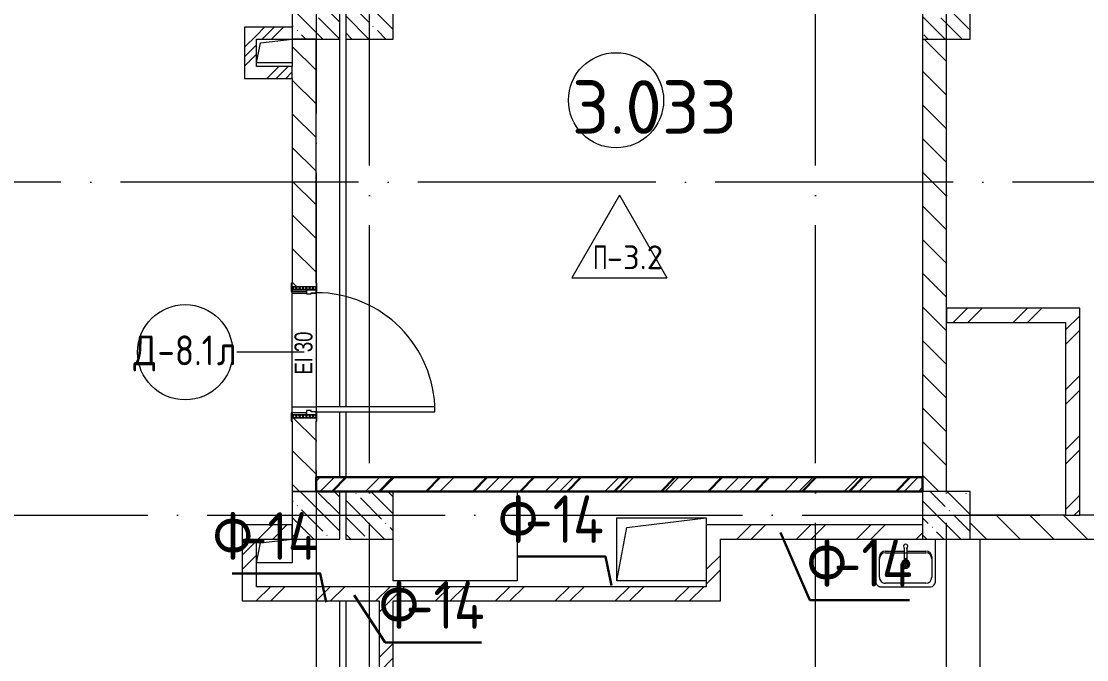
# Model space of a CAD drawing. Header units: millimetres. Extents: x -592259 to 288321, y -552984 to 293768.
# Drawn here: x 139175 to 148132, y -231444 to -226081 of the extents above; entities that cross this region are included whole.
import ezdxf

# ---------------------------------------------------------------- set-up
doc = ezdxf.new("R2010")
doc.units = ezdxf.units.MM
doc.linetypes.add('ADSK_Линия сетки', pattern=[2500, 2000, -250, 0, -250])
for name, color, linetype, lineweight in [('0.2) Кирпич 6 вып', 30, 'Continuous', 30), ('2.2)Фарх остаток.', 1, 'Continuous', 30), ('A-AREA-____-IDEN', 250, 'Continuous', 9), ('A-DETL-GENF-OTLN', 250, 'Continuous', 5), ('A-DOOR-____-IDEN', 250, 'Continuous', 9), ('A-DOOR-____-MCUT', 250, 'Continuous', 5), ('A-DOOR-____-OTLN', 250, 'Continuous', 5), ('A-DOOR-FRAM-MCUT', 250, 'Continuous', 5), ('A-DOOR-FRAM-OTLN', 250, 'Continuous', 5), ('A-FLOR-____-IDEN', 250, 'Continuous', 9), ('A-FLOR-____-OTLN', 250, 'Continuous', 9), ('A-GLAZ-____-OTLN', 250, 'Continuous', 5), ('A-WALL-____-MCUT', 250, 'Continuous', 13), ('A-WALL-____-PATT', 250, 'Continuous', 13), ('I-WALL-____-OTLN', 250, 'Continuous', 9), ('P-SANR-FIXT-OTLN', 250, 'Continuous', 9), ('S-COLS-____-MCUT', 250, 'Continuous', 25), ('S-COLS-____-OTLN', 250, 'Continuous', 9), ('S-GRID-____-OTLN', 250, 'Continuous', 9)]:
    doc.layers.add(name, color=color, linetype=linetype, lineweight=lineweight)
doc.styles.add('Arial Narrow', font='ARIALN.TTF', dxfattribs={"width": 0.9, "height": 150})
doc.styles.add('GOST Common_1', font='', dxfattribs={"width": 0.9, "height": 250})
doc.styles.add('ISOCPEUR_2', font='isocpeur.ttf', dxfattribs={"height": 160})
doc.styles.add('ISOCPEUR_4', font='isocpeur.ttf', dxfattribs={"height": 300})
doc.styles.get('GOST Common_1').set_extended_font_data('GOST Common')
pattern_1 = [(135, (28052.9, -258555.93), (-141.42136, -141.42136), [])]
pattern_2 = [(45, (28052.9, -258555.93), (-251.4472, 251.4472), []), (45, (28052.9, -258174.93), (-251.4472, 251.4472), [])]
pattern_3 = [(135, (28052.9, -258555.93), (-142.5612, -142.5612), []), (135, (28195.47, -258555.93), (-142.5612, -142.5612), [252.016, -50.403, 3.353, -47.05])]
pattern_4 = [(45, (28052.9, -258555.93), (-224.5064, 224.5064), []), (45, (28132.28, -258555.93), (0, 449.0128), []), (45, (27973.53, -258555.93), (0, 449.0128), [])]

# ---------------------------------------------------------------- blocks, each defined once
blk = doc.blocks.new('Дверь_СКБ_1Ст_Внутренняя - Д-8_1л_1100x2100h_Кабинет директора_ Канцелярия_ Бухгалтерия_ Кабинеты заместителей директора_ Кабинет организатора внеклассной и внешкольной работы-42637167-АР1_Маркировочный план 3 этажа секция 2_3')
at = {"layer": 'A-DOOR-____-OTLN'}
h = blk.add_hatch(dxfattribs=at)
h.set_pattern_fill('FP_9', color=256, style=0, pattern_type=2)
h.set_pattern_definition([(135, (1751.41, 164.685), (-14.14214, -14.14214), []), (225, (1751.41, 164.685), (14.14214, -14.14214), [])])
h.paths.add_polyline_path([(562.5, 100), (537.5, 100), (537.5, -100), (562.5, -100)])
at = {"layer": 'A-DOOR-FRAM-OTLN'}
h = blk.add_hatch(dxfattribs=at)
h.set_pattern_fill('FP_10', color=256, style=0, pattern_type=2)
h.set_pattern_definition([(45, (-371.384, 164.685), (-14.1421, 14.1421), []), (135, (-371.384, 164.685), (-14.1421, -14.1421), [])])
h.paths.add_polyline_path([(-512.5, -92.9), (-512.5, 100), (-537.5, 100), (-537.5, -100), (-512.5, -100)])
at = {"layer": 'A-DOOR-____-MCUT'}
for p, q in [((512.5, 1100), (472.5, 1100)), ((472.5, 1100), (472.5, 100)), ((512.5, 100), (512.5, 1100)), ((472.5, 100), (512.5, 100))]:
    blk.add_line(p, q, dxfattribs=at)
at = {"layer": 'A-DOOR-____-OTLN'}
blk.add_arc((512.5, 100), 1000, 90, 180, dxfattribs=at)
at = {"layer": 'A-DOOR-FRAM-MCUT'}
for p, q in [((-497.5, 108), (-567.5, 108)), ((-567.5, 108), (-567.5, 100)), ((-567.5, 100), (-497.5, 100)), ((-512.5, 100), (-537.5, 100)), ((-537.5, 100), (-537.5, -100)), ((-487.5, 100), (-512.5, 100)), ((-512.5, 100), (-512.5, 20)), ((-512.5, -100), (-512.5, 100)), ((-497.5, 100), (-512.5, 100)), ((-512.5, 100), (-512.5, 99)), ((-512.5, 99), (-497.5, 99)), ((-497.5, 100), (-497.5, 108)), ((-497.5, 99), (-497.5, 100)), ((-487.5, 60), (-487.5, 100)), ((512.5, 100), (512.5, 60)), ((537.5, 100), (512.5, 100)), ((592.5, 108), (522.5, 108)), ((522.5, 108), (522.5, 100)), ((537.5, 100), (522.5, 100)), ((522.5, 100), (522.5, 99)), ((522.5, 100), (592.5, 100)), ((522.5, 99), (537.5, 99)), ((537.5, 20), (537.5, 100)), ((562.5, 100), (537.5, 100)), ((537.5, 100), (537.5, -100)), ((537.5, 99), (537.5, 100)), ((562.5, -100), (562.5, 100)), ((592.5, 100), (592.5, 108)), ((-512.5, 20), (-477.5, 20)), ((-497.5, 20), (-512.5, 20)), ((-512.5, 20), (-512.5, -100)), ((-497.5, -100), (-497.5, 20)), ((-477.5, 60), (-487.5, 60)), ((-477.5, 20), (-477.5, 60)), ((512.5, 60), (502.5, 60)), ((502.5, 60), (502.5, 20)), ((502.5, 20), (537.5, 20)), ((537.5, 20), (522.5, 20)), ((522.5, 20), (522.5, -100)), ((537.5, -100), (537.5, 20)), ((-497.5, -100), (-567.5, -100)), ((-567.5, -100), (-567.5, -108)), ((-567.5, -108), (-497.5, -108)), ((-537.5, -100), (-512.5, -100)), ((-512.5, -100), (-497.5, -100)), ((-497.5, -108), (-497.5, -100)), ((522.5, -100), (537.5, -100)), ((592.5, -100), (522.5, -100)), ((522.5, -100), (522.5, -108)), ((522.5, -108), (592.5, -108)), ((537.5, -100), (562.5, -100)), ((592.5, -108), (592.5, -100))]:
    blk.add_line(p, q, dxfattribs=at)
blk = doc.blocks.new('Раковина_АИ_3D_Рен_МГН_Santek Neo 50 - Раковина 500x400x170-V72-АР1_Маркировочный план 3 этажа секция 2_3')
at = {"layer": 'P-SANR-FIXT-OTLN', "lineweight": 5}
for p, q in [((-250, 25), (-250, -335)), ((250, -335), (250, 25)), ((-170, -75), (-10, -75)), ((-10, -167), (-10, -49.9)), ((10, -50), (10, -167)), ((10, -75), (170, -75)), ((-220, -295), (-220, -125)), ((-220, -295), (-220, -139.7)), ((-170, -89.7), (170, -89.7)), ((-10, -167), (10, -167)), ((-5.9, -137), (-7, -137)), ((-7, -137), (-7, -137)), ((-5.9, -137), (5.9, -137)), ((0, -150), (0, -220)), ((7, -137), (5.9, -137)), ((7, -137), (7, -137)), ((220, -125), (220, -295)), ((220, -139.7), (220, -295)), ((35, -185), (-35, -185)), ((170, -345), (-170, -345)), ((170, -345), (-170, -345)), ((-210, -375), (210, -375))]:
    blk.add_line(p, q, dxfattribs=at)
for centre, radius, start, end in [((-170, -125), 50, 90, 180), ((0, -35), 18, 360, 180), ((0, -35), 18, 180, 250.80897), ((0, -35), 18, 289.19103, 360), ((0, -35), 18, 295.19321, 300), ((0, -35), 18, 309.99941, 315), ((0, -35), 18, 324.99969, 330), ((170, -125), 50, 0, 90), ((-170, -139.7), 50, 90, 180), ((0, -185), 35, 0, 180), ((0, -185), 35, 106.67272, 180), ((0, -185), 23, 360, 180), ((0, -185), 23, 115.32987, 180), ((0, -185), 23, 360, 64.67013), ((0, -185), 35, 0, 73.32728), ((170, -139.7), 50, 0, 90), ((0, -185), 35, 180, 0), ((0, -185), 35, 180, 360), ((0, -185), 23, 180, 360), ((0, -185), 23, 180, 360), ((-210, -335), 40, 180, 270), ((-170, -295), 50, 180, 270), ((-170, -295), 50, 180, 270), ((170, -295), 50, 270, 0), ((170, -295), 50, 270, 0), ((210, -335), 40, 270, 0)]:
    blk.add_arc(centre, radius, start, end, dxfattribs=at)
for points in [[(-6.2, -51.9), (-6.1, -51.9), (-6, -52), (-5.9, -52)], [(5.9, -52), (6, -52), (6.1, -51.9), (6.2, -51.9)]]:
    blk.add_open_spline(points, degree=3, dxfattribs=at)
blk = doc.blocks.new('Сифон Orio для МГН - Сифон бутылочный-V73-АР1_Маркировочный план 3 этажа секция 2_3')
at = {"layer": 'P-SANR-FIXT-OTLN', "lineweight": 5}
for start, end in [(90, 233.74325), (165, 233.74325), (165, 233.74325), (165, 180), (105, 135), (105, 135), (306.25675, 90), (345, 75), (345, 75), (45, 75), (345, 15), (195, 233.74325), (306.25675, 315), (306.25675, 315), (306.25675, 315)]:
    blk.add_arc((0, 0), 16, start, end, dxfattribs=at)
blk = doc.blocks.new('BSC_Колонна _Прямоугольная - 400x400-31342009-АР1_Маркировочный план 3 этажа секция 2_3')
at = {"layer": 'S-COLS-____-OTLN', "lineweight": 5}
h = blk.add_hatch(dxfattribs=at)
h.set_pattern_fill('FP_59', color=256, style=0, pattern_type=2)
h.set_pattern_definition([(135, (-114049.98, -28325), (-142.5612, -142.5612), []), (135, (-113907.42, -28325), (-142.5612, -142.5612), [252.016, -50.403, 3.353, -47.05])])
h.paths.add_polyline_path([(-200, -200), (200, -200), (200, 200), (-200, 200), (-200, -20)])
at = {"layer": 'S-COLS-____-MCUT', "lineweight": 5}
for p, q in [((200, 200), (-200, 200)), ((-200, 200), (-200, -200)), ((200, -200), (200, 200)), ((-200, -200), (200, -200))]:
    blk.add_line(p, q, dxfattribs=at)
blk = doc.blocks.new('BSC_Колонна _Прямоугольная - 400x400-V87-АР1_Маркировочный план 3 этажа секция 2_3')
at = {"layer": 'S-COLS-____-OTLN', "lineweight": 5}
h = blk.add_hatch(dxfattribs=at)
h.set_pattern_fill('FP_62', color=256, style=0, pattern_type=2)
h.set_pattern_definition([(135, (-114049.98, -32525), (-142.5612, -142.5612), []), (135, (-113907.42, -32525), (-142.5612, -142.5612), [252.016, -50.403, 3.353, -47.05])])
h.paths.add_polyline_path([(200, -200), (200, 200), (-200, 200), (-200, -200)])
at = {"layer": 'S-COLS-____-MCUT', "lineweight": 5}
for p, q in [((200, 200), (-200, 200)), ((-200, 200), (-200, -200)), ((200, -200), (200, 200)), ((-200, -200), (200, -200))]:
    blk.add_line(p, q, dxfattribs=at)
blk = doc.blocks.new('BSC_Колонна _Прямоугольная - 400x400-V99-АР1_Маркировочный план 3 этажа секция 2_3')
at = {"layer": 'S-COLS-____-OTLN', "lineweight": 5}
h = blk.add_hatch(dxfattribs=at)
h.set_pattern_fill('FP_74', color=256, style=0, pattern_type=2)
h.set_pattern_definition([(135, (-118899.98, -28325), (-142.5612, -142.5612), []), (135, (-118757.42, -28325), (-142.5612, -142.5612), [252.016, -50.403, 3.353, -47.05])])
h.paths.add_polyline_path([(-133.3, -200), (200, -200), (200, 200), (-200, 200), (-200, -200), (-180.3, -200)])
at = {"layer": 'S-COLS-____-MCUT', "lineweight": 5}
for p, q in [((200, 200), (-200, 200)), ((-200, 200), (-200, -200)), ((200, -200), (200, 200)), ((-200, -200), (200, -200))]:
    blk.add_line(p, q, dxfattribs=at)
blk = doc.blocks.new('BSC_Колонна _Прямоугольная - 400x400-V100-АР1_Маркировочный план 3 этажа секция 2_3')
at = {"layer": 'S-COLS-____-OTLN', "lineweight": 5}
h = blk.add_hatch(dxfattribs=at)
h.set_pattern_fill('FP_75', color=256, style=0, pattern_type=2)
h.set_pattern_definition([(135, (-118899.98, -32525), (-142.5612, -142.5612), []), (135, (-118757.42, -32525), (-142.5612, -142.5612), [252.016, -50.403, 3.353, -47.05])])
h.paths.add_polyline_path([(200, -200), (200, 200), (-200, 200), (-200, -200), (28.3, -200)])
at = {"layer": 'S-COLS-____-MCUT', "lineweight": 5}
for p, q in [((200, 200), (-200, 200)), ((-200, 200), (-200, -200)), ((200, -200), (200, 200)), ((-200, -200), (200, -200))]:
    blk.add_line(p, q, dxfattribs=at)
blk = doc.blocks.new('_Wn_-As_OpeningMEP_floor__Rectangular - _Wn_-As_OpeningMEP_floor__Rectangular-39876441-АР1_Маркировочный план 3 этажа секция 2_3')
at = {"layer": 'A-DETL-GENF-OTLN', "lineweight": 5}
for p, q in [((-292, 232), (375, 315)), ((-375, -215), (-292, 232))]:
    blk.add_line(p, q, dxfattribs=at)
blk = doc.blocks.new('_Wn_-As_OpeningMEP_floor__Rectangular - _Wn_-As_OpeningMEP_floor__Rectangular-V189-АР1_Маркировочный план 3 этажа секция 2_3')
at = {"layer": 'A-DETL-GENF-OTLN', "lineweight": 5}
for p, q in [((-150, -50), (-117.9, 117.9)), ((-117.9, 117.9), (150, 150))]:
    blk.add_line(p, q, dxfattribs=at)
blk = doc.blocks.new('_Wn_-As_OpeningMEP_floor__Rectangular - _Wn_-As_OpeningMEP_floor__Rectangular-32466820-АР1_Маркировочный план 3 этажа секция 2_3')
at = {"layer": 'A-DETL-GENF-OTLN', "lineweight": 5}
for p, q in [((-150, -50), (-117.9, 117.9)), ((-117.9, 117.9), (150, 150))]:
    blk.add_line(p, q, dxfattribs=at)
blk = doc.blocks.new('ADSK_Марка_Дверь - Типоразмер_ADSK_Марка-30565456-АР1_Маркировочный план 3 этажа секция 2_3')
at = {"layer": 'A-DOOR-____-IDEN'}
blk.add_circle((0, 0), 4, dxfattribs=at)
blk = doc.blocks.new('AAR_СКБ_Марка_Помещения - Номер-17325395-АР1_Маркировочный план 3 этажа секция 2_3')
at = {"layer": 'A-AREA-____-IDEN'}
blk.add_circle((0, 1.502), 4, dxfattribs=at)
blk = doc.blocks.new('AAR_СКБ_Марка_Перекрытия - Марка пола-17325028-АР1_Маркировочный план 3 этажа секция 2_3')
at = {"layer": 'A-FLOR-____-IDEN'}
for p, q in [((0, 6.932), (-4.002, 0)), ((0, 6.932), (4.002, 0)), ((-4.002, 0), (4.002, 0))]:
    blk.add_line(p, q, dxfattribs=at)

msp = doc.modelspace()

# ---------------------------------------------------------------- hatches: boundary and pattern name
at = {"layer": '0.2) Кирпич 6 вып'}
h = msp.add_hatch(dxfattribs=at)
h.set_pattern_fill('ANSI31', color=256, scale=88)
h.paths.add_polyline_path([(141652.9057, -229910.8818), (146752.8838, -229910.8818), (146752.8838, -230030.9292), (141652.9057, -230030.9292)])
at = {"layer": 'A-WALL-____-PATT', "lineweight": 15}
h = msp.add_hatch(dxfattribs=at)
h.set_pattern_fill('FP_1', color=256, style=0, pattern_type=2)
h.set_pattern_definition(pattern_1)
h.paths.add_polyline_path([(146952.9057, -230030.9292), (146952.9057, -226230.9292), (146752.9057, -226230.9292), (146752.9057, -230030.9292)])
h.paths.add_polyline_path([(146952.9057, -225830.9292), (146952.9057, -222030.9292), (146752.9057, -222030.9292), (146752.9057, -225830.9292)])
h.paths.add_polyline_path([(146752.9057, -221630.9292), (146952.9057, -221630.9292), (146952.9057, -217830.9292), (146752.9057, -217830.9292), (146752.9057, -220829.4967)])
h.paths.add_polyline_path([(146952.9057, -217430.9292), (146952.9057, -213630.9292), (146752.9057, -213630.9292), (146752.9057, -217430.9292)])
h = msp.add_hatch(dxfattribs=at)
h.set_pattern_fill('FP_1', color=256, style=0, pattern_type=2)
h.set_pattern_definition(pattern_1)
h.paths.add_polyline_path([(141452.9057, -230030.9286), (141652.9057, -230030.9286), (141652.9057, -229410.8818), (141452.9057, -229410.8818), (141452.9057, -229910.8818)])
h.paths.add_polyline_path([(141652.9057, -228310.8818), (141652.9054, -226230.9292), (141452.906, -226230.9286), (141452.9057, -228310.8818), (141465.4589, -228310.8818)])
h.paths.add_polyline_path([(141652.9057, -225830.9286), (141652.9057, -222980.9286), (141452.9057, -222980.9286), (141452.9057, -225830.9286), (141624.7814, -225830.9286)])
h = msp.add_hatch(dxfattribs=at)
h.set_pattern_fill('FP_11', color=256, style=0, pattern_type=2)
h.set_pattern_definition(pattern_4)
h.paths.add_polyline_path([(141052.9057, -226460.9292), (141152.9057, -226460.9292), (141152.9057, -226130.9286), (141052.9057, -226130.9286), (141052.9057, -226443.1316)])
h = msp.add_hatch(dxfattribs=at)
h.set_pattern_fill('FP_11', color=256, style=0, pattern_type=2)
h.set_pattern_definition(pattern_4)
h.paths.add_polyline_path([(141152.9057, -226230.9286), (141452.9057, -226230.9286), (141452.9057, -226130.9286), (141152.9057, -226130.9286)])
h = msp.add_hatch(dxfattribs=at)
h.set_pattern_fill('FP_11', color=256, style=0, pattern_type=2)
h.set_pattern_definition(pattern_4)
h.paths.add_polyline_path([(141194.4327, -226560.9292), (141452.9057, -226560.9292), (141452.9057, -226460.9292), (141052.9057, -226460.9292), (141052.9057, -226560.9292), (141152.9057, -226560.9292)])
h = msp.add_hatch(dxfattribs=at)
h.set_pattern_fill('FP_2', color=256, style=0, pattern_type=2)
h.set_pattern_definition(pattern_2)
h.paths.add_polyline_path([(147157.4448, -228610.9282), (147952.9057, -228610.9282), (147952.9057, -228490.9282), (146952.9057, -228490.9282), (146952.9057, -228610.9282)])
h = msp.add_hatch(dxfattribs=at)
h.set_pattern_fill('FP_2', color=256, style=0, pattern_type=2)
h.set_pattern_definition(pattern_2)
h.paths.add_polyline_path([(148072.9057, -230230.9282), (148072.9057, -228490.9282), (147952.9057, -228490.9282), (147952.9057, -230230.9282)])
h = msp.add_hatch(dxfattribs=at)
h.set_pattern_fill('FP_2', color=256, style=0, pattern_type=2)
h.set_pattern_definition(pattern_2)
h.paths.add_polyline_path([(141652.9057, -230030.8818), (146752.9057, -230030.8818), (146752.8838, -229910.8818), (141652.9057, -229910.8818)])
h = msp.add_hatch(dxfattribs=at)
h.set_pattern_fill('FP_1', color=256, style=0, pattern_type=2)
h.set_pattern_definition(pattern_1)
h.paths.add_polyline_path([(151102.9057, -230430.9282), (152492.8838, -230430.5665), (152492.8838, -230230.9282), (147152.8838, -230230.9282), (147152.8838, -230430.9282), (149860.6508, -230430.9276)])
h = msp.add_hatch(dxfattribs=at)
h.set_pattern_fill('FP_2', color=256, style=0, pattern_type=2)
h.set_pattern_definition(pattern_2)
h.paths.add_polyline_path([(141032.906, -230430.9286), (141452.9057, -230430.9286), (141452.9057, -230310.9286), (141032.906, -230310.9286), (141032.906, -230388.4287)])
h = msp.add_hatch(dxfattribs=at)
h.set_pattern_fill('FP_2', color=256, style=0, pattern_type=2)
h.set_pattern_definition(pattern_2)
h.paths.add_polyline_path([(144933.5681, -230430.9282), (146752.8838, -230430.9282), (146752.8838, -230310.9282), (144933.5681, -230310.9282)])
h = msp.add_hatch(dxfattribs=at)
h.set_pattern_fill('FP_2', color=256, style=0, pattern_type=2)
h.set_pattern_definition(pattern_2)
h.paths.add_polyline_path([(141032.906, -230830.9292), (141152.9057, -230830.9292), (141152.9057, -230430.9286), (141032.906, -230430.9286), (141032.906, -230657.4216)])
h = msp.add_hatch(dxfattribs=at)
h.set_pattern_fill('FP_2', color=256, style=0, pattern_type=2)
h.set_pattern_definition(pattern_2)
h.paths.add_polyline_path([(145053.5681, -230950.9292), (145053.5681, -230430.9282), (144933.5681, -230430.9282), (144933.5681, -230950.9292)])
h = msp.add_hatch(dxfattribs=at)
h.set_pattern_fill('FP_2', color=256, style=0, pattern_type=2)
h.set_pattern_definition(pattern_2)
h.paths.add_polyline_path([(142302.9063, -230950.9292), (144933.5681, -230950.9292), (144933.5681, -230830.9292), (141032.906, -230830.9292), (141032.906, -230950.9292), (142302.8838, -230950.9292)])
h = msp.add_hatch(dxfattribs=at)
h.set_pattern_fill('FP_2', color=256, style=0, pattern_type=2)
h.set_pattern_definition(pattern_2)
h.paths.add_polyline_path([(142182.9063, -231920.9304), (142302.9063, -231920.9304), (142302.9063, -230950.9292), (142182.9063, -230950.9292), (142182.9063, -231529.6775)])
at = {"layer": 'S-COLS-____-OTLN', "lineweight": 5}
h = msp.add_hatch(dxfattribs=at)
h.set_pattern_fill('FP_19', color=256, style=0, pattern_type=2)
h.set_pattern_definition(pattern_3)
h.paths.add_polyline_path([(141461.8609, -226230.9286), (141852.9057, -226230.9286), (141852.9057, -225830.9286), (141452.9057, -225830.9286), (141452.906, -226230.9286)])
h = msp.add_hatch(dxfattribs=at)
h.set_pattern_fill('FP_19', color=256, style=0, pattern_type=2)
h.set_pattern_definition(pattern_3)
h.paths.add_polyline_path([(141452.9057, -230430.9286), (141852.9057, -230430.9286), (141852.9057, -230030.9286), (141452.9057, -230030.9286), (141452.9057, -230393.9168)])

# ---------------------------------------------------------------- linework, layer by layer
at = {"layer": '0.2) Кирпич 6 вып'}
msp.add_lwpolyline([(141652.9057, -229910.8818), (146752.8838, -229910.8818), (146752.8838, -230030.9292), (141652.9057, -230030.9292)], close=True, dxfattribs=at)
at = {"layer": '2.2)Фарх остаток.'}
for points in [[(145557.8672, -230375.6717), (145804.5384, -230944.7128), (145941.5182, -230944.7128), (146641.5182, -230944.7128)], [(144136.6669, -230819.584), (144087.6545, -230577.3325), (144045.9363, -230577.3325), (143345.9363, -230577.3325)], [(141738.1395, -230961.1709), (141689.1271, -230718.9194), (141647.4089, -230718.9194), (140947.4089, -230718.9194)], [(141973.8721, -230903.0626), (142234.6437, -231298.4261), (142343.9996, -231298.4261), (143043.9996, -231298.4261)]]:
    msp.add_lwpolyline(points, dxfattribs=at)
at = {"layer": 'A-DOOR-____-IDEN'}
msp.add_line((141552.9057, -228860.8818), (140987.1483, -228860.8818), dxfattribs=at)
at = {"layer": 'A-FLOR-____-OTLN', "lineweight": 5}
for p, q in [((141852.9057, -229320.8818), (141852.9057, -226230.9286)), ((141902.8838, -226230.9292), (141902.8838, -229320.8818)), ((141452.9057, -226430.9292), (141152.9057, -226430.9292)), ((141452.9057, -228368.9256), (141452.9057, -228350.8818)), ((141572.9057, -228368.9256), (141452.9057, -228368.9256)), ((141652.9057, -228368.9256), (141612.9057, -228368.9256)), ((141452.9057, -229370.8818), (141452.9057, -229318.9256)), ((141452.9057, -229318.9256), (141652.9057, -229318.9256)), ((141852.9057, -229910.8818), (141852.9057, -229360.8818)), ((141902.8838, -229360.8818), (141902.8838, -229910.8818)), ((143342.8838, -230030.9292), (143342.8838, -230780.9292)), ((144182.8841, -230780.9286), (144182.8841, -230250.9286)), ((144182.8841, -230250.9286), (144932.8841, -230250.9286)), ((144932.8841, -230250.9286), (144932.8841, -230780.9286)), ((141452.9057, -230430.9286), (141452.9057, -230630.9286)), ((142302.8838, -230780.9292), (142302.8838, -230430.9292)), ((147232.9057, -230430.9282), (147232.9057, -248330.9286)), ((141452.9057, -230630.9286), (141152.906, -230630.9286)), ((143342.8838, -230780.9292), (142302.8838, -230780.9292)), ((144932.8841, -230780.9286), (144182.8841, -230780.9286)), ((141852.9057, -235730.9286), (141852.9057, -230950.9292)), ((141902.8838, -230950.9292), (141902.8838, -235730.9292))]:
    msp.add_line(p, q, dxfattribs=at)
at = {"layer": 'A-WALL-____-MCUT', "color": 7, "lineweight": 15}
for p, q in [((141052.9057, -226130.9286), (141052.9057, -226560.9292)), ((141452.9057, -226130.9286), (141052.9057, -226130.9286)), ((141452.9057, -226130.9286), (141452.9057, -226460.9292)), ((141152.9057, -226460.9292), (141152.9057, -226230.9286)), ((141152.9057, -226230.9286), (141452.9057, -226230.9286)), ((141652.9057, -228280.8818), (141652.9057, -226230.9286)), ((146752.9057, -226230.9292), (146752.9057, -229910.8818)), ((146952.9057, -228490.9282), (146952.9057, -226230.9292)), ((141452.9057, -226460.9292), (141152.9057, -226460.9292)), ((141052.9057, -226560.9292), (141452.9057, -226560.9292)), ((141452.9057, -226560.9292), (141452.9057, -228280.8818)), ((148072.9057, -228490.9282), (146952.9057, -228490.9282)), ((148072.9057, -230230.9282), (148072.9057, -228490.9282)), ((146952.9057, -230030.9292), (146952.9057, -228610.9282)), ((146952.9057, -228610.9282), (147952.9057, -228610.9282)), ((147952.9057, -228610.9282), (147952.9057, -230230.9282)), ((141452.9057, -229440.8818), (141452.9057, -230030.9286)), ((141652.9057, -229910.8818), (141652.9057, -229440.8818)), ((146752.9057, -229910.8818), (141652.9057, -229910.8818)), ((141652.9057, -230030.8818), (141902.8838, -230030.8818)), ((142302.8838, -230030.8818), (146752.8838, -230030.8818)), ((147952.9057, -230230.9282), (147152.8838, -230230.9282)), ((152492.8838, -230230.9282), (148072.9057, -230230.9282)), ((141452.9057, -230310.9286), (141032.906, -230310.9286)), ((141032.906, -230310.9286), (141032.906, -230950.9292)), ((141452.9057, -230430.9286), (141452.9057, -230310.9286)), ((146752.8838, -230310.9282), (144933.5681, -230310.9282)), ((144933.5681, -230310.9282), (144933.5681, -230830.9292)), ((141152.906, -230430.9286), (141452.9057, -230430.9286)), ((141152.906, -230830.9292), (141152.906, -230430.9286)), ((145053.5681, -230430.9282), (146752.8838, -230430.9282)), ((145053.5681, -230950.9292), (145053.5681, -230430.9282)), ((147152.8838, -230430.9282), (152492.8838, -230430.9282)), ((144933.5681, -230830.9292), (141152.906, -230830.9292)), ((141032.906, -230950.9292), (142182.9063, -230950.9292)), ((142182.9063, -230950.9292), (142182.9063, -231920.9304)), ((142302.9063, -230950.9292), (145053.5681, -230950.9292)), ((142302.9063, -231920.9304), (142302.9063, -230950.9292))]:
    msp.add_line(p, q, dxfattribs=at)
at = {"layer": 'A-WALL-____-MCUT', "lineweight": 15}
for p, q in [((141652.9057, -226230.9286), (141452.9057, -226230.9286)), ((141452.9057, -226560.9292), (141452.9057, -226460.9292)), ((146952.9057, -228610.9282), (146952.9057, -228490.9282)), ((146952.9057, -228490.9282), (146952.9057, -228610.9282)), ((141652.9057, -229910.8818), (141652.9057, -230030.8818)), ((146752.9057, -230030.8818), (146752.9057, -229910.8818)), ((141452.9057, -230030.9286), (141652.9057, -230030.9286)), ((147952.9057, -230230.9282), (148072.9057, -230230.9282))]:
    msp.add_line(p, q, dxfattribs=at)
at = {"layer": 'I-WALL-____-OTLN', "lineweight": 15}
for p, q in [((141452.9057, -229318.9256), (141452.9057, -228368.9256)), ((141652.9057, -228360.8818), (141652.9057, -229320.8818))]:
    msp.add_line(p, q, dxfattribs=at)
at = {"layer": 'S-COLS-____-MCUT', "lineweight": 5}
for p, q in [((141452.9057, -225830.9286), (141452.9057, -226230.9286)), ((141852.9057, -226230.9286), (141852.9057, -225830.9286)), ((141652.9057, -226230.9286), (141852.9057, -226230.9286)), ((141452.9057, -230030.9286), (141452.9057, -230430.9286)), ((141852.9057, -230030.9286), (141652.9057, -230030.9286)), ((141852.9057, -230430.9286), (141852.9057, -230030.9286)), ((141452.9057, -230430.9286), (141852.9057, -230430.9286))]:
    msp.add_line(p, q, dxfattribs=at)
at = {"layer": 'S-COLS-____-OTLN', "lineweight": 5}
for p, q in [((141452.9057, -226230.9286), (141652.9057, -226230.9286)), ((141652.9057, -230030.9286), (141452.9057, -230030.9286))]:
    msp.add_line(p, q, dxfattribs=at)
at = {"layer": 'S-GRID-____-OTLN', "linetype": 'ADSK_Линия сетки'}
for p, q in [((141652.9057, -197353.9241), (141652.9057, -261024.7685)), ((145852.9057, -262294.7685), (145852.9057, -197353.9241)), ((146952.9057, -262294.7685), (146952.9057, -197353.9241)), ((142102.9057, -262294.7685), (142102.9057, -198623.9241)), ((184510.8783, -227430.9286), (127372.9057, -227430.9286)), ((93236.8325, -230230.9286), (181748.3453, -230230.9286))]:
    msp.add_line(p, q, dxfattribs=at)

# ---------------------------------------------------------------- block references
at = {"layer": 'A-AREA-____-IDEN', "xscale": 99.99999999999993, "yscale": 99.99999999999993, "zscale": 99.99999999999993}
msp.add_blockref('AAR_СКБ_Марка_Помещения - Номер-17325395-АР1_Маркировочный план 3 этажа секция 2_3', (144175.1716, -226894.5026), dxfattribs=at)
at = {"layer": 'A-DOOR-____-IDEN', "xscale": 99.99999999999993, "yscale": 99.99999999999993, "zscale": 99.99999999999993}
msp.add_blockref('ADSK_Марка_Дверь - Типоразмер_ADSK_Марка-30565456-АР1_Маркировочный план 3 этажа секция 2_3', (140552.9057, -228860.8818), dxfattribs=at)
at = {"layer": 'A-DOOR-____-OTLN', "rotation": 269.9999999999998}
msp.add_blockref('Дверь_СКБ_1Ст_Внутренняя - Д-8_1л_1100x2100h_Кабинет директора_ Канцелярия_ Бухгалтерия_ Кабинеты заместителей директора_ Кабинет организатора внеклассной и внешкольной работы-42637167-АР1_Маркировочный план 3 этажа секция 2_3', (141552.9057, -228848.3818), dxfattribs=at)
at = {"layer": 'A-FLOR-____-IDEN', "xscale": 99.99999999999993, "yscale": 99.99999999999993, "zscale": 99.99999999999993}
msp.add_blockref('AAR_СКБ_Марка_Перекрытия - Марка пола-17325028-АР1_Маркировочный план 3 этажа секция 2_3', (144202.9057, -228234.766), dxfattribs=at)
at = {"layer": 'A-GLAZ-____-OTLN'}
for name, p in [('_Wn_-As_OpeningMEP_floor__Rectangular - _Wn_-As_OpeningMEP_floor__Rectangular-32466820-АР1_Маркировочный план 3 этажа секция 2_3', (141302.9057, -226380.9292)), ('_Wn_-As_OpeningMEP_floor__Rectangular - _Wn_-As_OpeningMEP_floor__Rectangular-39876441-АР1_Маркировочный план 3 этажа секция 2_3', (144557.8841, -230565.9286)), ('_Wn_-As_OpeningMEP_floor__Rectangular - _Wn_-As_OpeningMEP_floor__Rectangular-V189-АР1_Маркировочный план 3 этажа секция 2_3', (141302.9057, -230580.9286))]:
    msp.add_blockref(name, p, dxfattribs=at)
at = {"layer": 'P-SANR-FIXT-OTLN', "lineweight": 5, "rotation": 359.9996487481417}
for name, p in [('Раковина_АИ_3D_Рен_МГН_Santek Neo 50 - Раковина 500x400x170-V72-АР1_Маркировочный план 3 этажа секция 2_3', (146609.7464, -230455.9162)), ('Сифон Orio для МГН - Сифон бутылочный-V73-АР1_Маркировочный план 3 этажа секция 2_3', (146609.7453, -230648.9276))]:
    msp.add_blockref(name, p, dxfattribs=at)
at = {"layer": 'S-COLS-____-OTLN', "lineweight": 5}
for name, p in [('BSC_Колонна _Прямоугольная - 400x400-V87-АР1_Маркировочный план 3 этажа секция 2_3', (142102.8838, -226030.9292)), ('BSC_Колонна _Прямоугольная - 400x400-V100-АР1_Маркировочный план 3 этажа секция 2_3', (146952.8838, -226030.9292)), ('BSC_Колонна _Прямоугольная - 400x400-31342009-АР1_Маркировочный план 3 этажа секция 2_3', (142102.8838, -230230.9292)), ('BSC_Колонна _Прямоугольная - 400x400-V99-АР1_Маркировочный план 3 этажа секция 2_3', (146952.8838, -230230.9292))]:
    msp.add_blockref(name, p, dxfattribs=at)

# ---------------------------------------------------------------- texts
at = {"layer": '2.2)Фарх остаток.', "char_height": 400, "attachment_point": 1, "style": 'GOST Common_1'}
for s, insert, width in [('\\fGOST Common|b0|i0|c204|p34|;\\W.9;Ф', (143182.4125, -230063.3034), 274.177125), ('-14', (143408.6313, -230063.3034), 548.35425), ('\\fGOST Common|b0|i0|c204|p34|;\\W.9;Ф', (140783.8851, -230204.8903), 274.177125), ('-14', (141010.1038, -230204.8903), 548.35425), ('\\fGOST Common|b0|i0|c204|p34|;\\W.9;Ф', (145777.9944, -230430.6836), 274.177125), ('-14', (146004.2131, -230430.6836), 548.35425), ('\\fGOST Common|b0|i0|c204|p34|;\\W.9;Ф', (142180.4758, -230784.3969), 274.177125), ('-14', (142406.6945, -230784.3969), 548.35425)]:
    msp.add_mtext(s, dxfattribs=dict(at, insert=insert, width=width))
at = {"layer": 'A-AREA-____-IDEN', "insert": (143803.4974, -226575.7721), "char_height": 450, "width": 858.607312, "attachment_point": 1, "style": 'ISOCPEUR_4'}
msp.add_mtext('3.033', dxfattribs=at)
at = {"layer": 'A-DOOR-____-IDEN', "char_height": 250, "attachment_point": 1, "style": 'GOST Common_1'}
for s, insert, width in [('\\fGOST Common|b0|i0|c204|p34|;\\W.9;Д', (140117.7483, -228720.4313), 245.316375), ('-8.1', (140320.1546, -228720.4313), 606.07575), ('\\fGOST Common|b0|i0|c204|p34|;\\W.9;л', (140820.2171, -228720.4313), 194.810062)]:
    msp.add_mtext(s, dxfattribs=dict(at, insert=insert, width=width))
at = {"layer": 'A-DOOR-____-IDEN', "insert": (141472.7572, -229048.9892), "char_height": 150, "width": 447.341625, "attachment_point": 1, "rotation": 90, "style": 'Arial Narrow'}
msp.add_mtext('EI 30', dxfattribs=at)
at = {"layer": 'A-FLOR-____-IDEN', "char_height": 200, "attachment_point": 1, "style": 'ISOCPEUR_2'}
for s, insert, width in [('\\fISOCPEUR|b0|i0|c204|p34|;\\W.7;П', (143981.5708, -227963.3802), 140.295312), ('-3.2', (144097.326, -227963.3802), 420.885937)]:
    msp.add_mtext(s, dxfattribs=dict(at, insert=insert, width=width))

doc.saveas('drawing.dxf')
